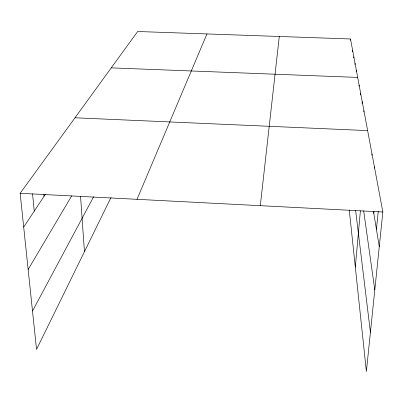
<?xml version="1.0" encoding="UTF-8"?>
<svg xmlns="http://www.w3.org/2000/svg" width="403" height="403" viewBox="0 0 403 403"><rect width="100%" height="100%" fill="white"/><g stroke="black" fill="none" stroke-linecap="round" stroke-linejoin="round"><path stroke-width="0.6" d="M350.409 40.214L350.504 38.98L137.67 31.505L20.15 193.299L36.537 349.421L110.986 197.525M352.57 51.806L352.67 50.551M353.733 58.017L353.829 56.768M354.952 64.545L355.053 63.306M356.237 71.417L356.338 70.177M359.018 86.297L359.123 85.068M360.473 94.992L360.63 93.143M362.07 103.541L362.226 101.692M363.813 111.989L363.924 110.754M355.315 267.098L360.398 210.819M371.878 155.15L371.994 153.916M374.291 168.086L374.407 166.842M373.808 213.373L373.989 211.525M376.437 229.352L378.251 211.308M350.504 38.98L382.85 211.993L366.377 371.495L349.265 209.958M260.308 205.676L279.294 36.477M137.025 199.324L206.941 33.938M32.507 311.025L93.637 196.729M28.145 269.486L71.724 195.808M23.696 227.096L45.383 194.271M111.258 67.87L357.693 77.421M74.998 117.787L367.637 130.612M20.15 193.299L382.85 211.993M373.505 211.52L379.273 246.611M363.672 210.905L374.8 289.959M355.612 210.311L370.417 332.364M32.547 193.793L34.245 211.132M43.862 194.437L44.033 196.311M80.54 196.251L84.449 251.668"/></g></svg>
